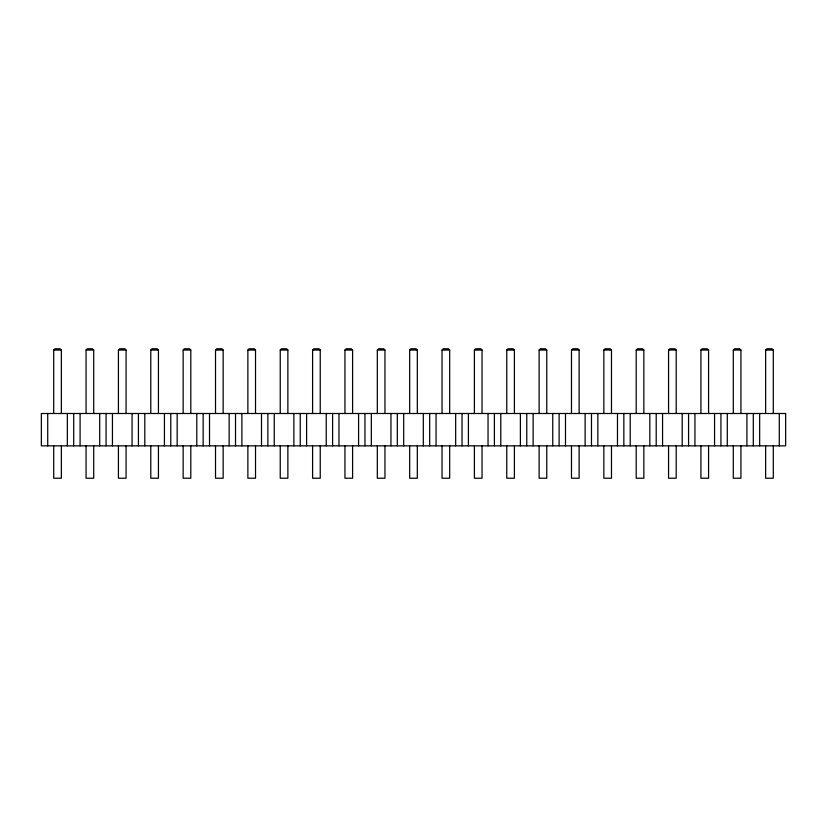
<?xml version="1.0" encoding="UTF-8"?>
<svg xmlns="http://www.w3.org/2000/svg" width="827" height="827" viewBox="0 0 827 827"><rect width="100%" height="100%" fill="white"/><g stroke="black" fill="none" stroke-linecap="round" stroke-linejoin="round"><path stroke-width="1.24" d="M53.703 413.5L53.703 350.048L54.985 348.777L60.082 348.777L61.353 350.048L61.353 413.5M86.07 413.5L86.07 350.048L87.342 348.777L92.438 348.777L93.709 350.048L93.709 413.5M118.426 413.5L118.426 350.048L119.708 348.777L124.805 348.777L126.076 350.048L126.076 413.5M150.793 413.5L150.793 350.048L152.065 348.777L157.161 348.777L158.433 350.048L158.433 413.5M183.149 413.5L183.149 350.048L184.421 348.777L189.517 348.777L190.799 350.048L190.799 413.5M215.516 413.5L215.516 350.048L216.788 348.777L221.884 348.777L223.156 350.048L223.156 413.5M247.873 413.5L247.873 350.048L249.144 348.777L254.24 348.777L255.522 350.048L255.522 413.5M280.239 413.5L280.239 350.048L281.511 348.777L286.607 348.777L287.879 350.048L287.879 413.5M312.596 413.5L312.596 350.048L313.867 348.777L318.964 348.777L320.235 350.048L320.235 413.5M344.952 413.5L344.952 350.048L346.234 348.777L351.33 348.777L352.602 350.048L352.602 413.5M377.319 413.5L377.319 350.048L378.59 348.777L383.687 348.777L384.958 350.048L384.958 413.5M409.675 413.5L409.675 350.048L410.957 348.777L416.043 348.777L417.325 350.048L417.325 413.5M442.042 413.5L442.042 350.048L443.313 348.777L448.41 348.777L449.681 350.048L449.681 413.5M474.398 413.5L474.398 350.048L475.67 348.777L480.766 348.777L482.048 350.048L482.048 413.5M506.765 413.5L506.765 350.048L508.036 348.777L513.133 348.777L514.404 350.048L514.404 413.5M539.121 413.5L539.121 350.048L540.393 348.777L545.489 348.777L546.761 350.048L546.761 413.5M571.478 413.5L571.478 350.048L572.76 348.777L577.856 348.777L579.127 350.048L579.127 413.5M603.844 413.5L603.844 350.048L605.116 348.777L610.212 348.777L611.484 350.048L611.484 413.5M636.201 413.5L636.201 350.048L637.483 348.777L642.579 348.777L643.851 350.048L643.851 413.5M668.567 413.5L668.567 350.048L669.839 348.777L674.935 348.777L676.207 350.048L676.207 413.5M700.924 413.5L700.924 350.048L702.195 348.777L707.292 348.777L708.574 350.048L708.574 413.5M733.291 413.5L733.291 350.048L734.562 348.777L739.658 348.777L740.93 350.048L740.93 413.5M765.647 413.5L765.647 350.048L766.918 348.777L772.015 348.777L773.297 350.048L773.297 413.5M53.703 350.048L61.353 350.048M86.07 350.048L93.709 350.048M118.426 350.048L126.076 350.048M150.793 350.048L158.433 350.048M183.149 350.048L190.799 350.048M215.516 350.048L223.156 350.048M247.873 350.048L255.522 350.048M280.239 350.048L287.879 350.048M312.596 350.048L320.235 350.048M344.952 350.048L352.602 350.048M377.319 350.048L384.958 350.048M409.675 350.048L417.325 350.048M442.042 350.048L449.681 350.048M474.398 350.048L482.048 350.048M506.765 350.048L514.404 350.048M539.121 350.048L546.761 350.048M571.478 350.048L579.127 350.048M603.844 350.048L611.484 350.048M636.201 350.048L643.851 350.048M668.567 350.048L676.207 350.048M700.924 350.048L708.574 350.048M733.291 350.048L740.93 350.048M765.647 350.048L773.297 350.048M779.282 413.5L779.282 445.856M773.297 445.856L773.297 478.223L765.647 478.223L765.647 445.856M759.662 413.5L759.662 445.856M753.294 413.5L753.294 445.856M746.915 413.5L746.915 445.856M740.93 445.856L740.93 478.223L733.291 478.223L733.291 445.856M727.295 413.5L727.295 445.856M720.927 413.5L720.927 445.856M714.559 413.5L714.559 445.856M708.574 445.856L708.574 478.223L700.924 478.223L700.924 445.856M694.938 413.5L694.938 445.856M688.571 413.5L688.571 445.856M682.192 413.5L682.192 445.856M676.207 445.856L676.207 478.223L668.567 478.223L668.567 445.856M662.572 413.5L662.572 445.856M656.204 413.5L656.204 445.856M649.836 413.5L649.836 445.856M643.851 445.856L643.851 478.223L636.201 478.223L636.201 445.856M630.215 413.5L630.215 445.856M623.847 413.5L623.847 445.856M617.48 413.5L617.48 445.856M611.484 445.856L611.484 478.223L603.844 478.223L603.844 445.856M597.859 413.5L597.859 445.856M591.481 413.5L591.481 445.856M585.113 413.5L585.113 445.856M579.127 445.856L579.127 478.223L571.478 478.223L571.478 445.856M565.492 413.5L565.492 445.856M559.124 413.5L559.124 445.856M552.756 413.5L552.756 445.856M546.761 445.856L546.761 478.223L539.121 478.223L539.121 445.856M533.136 413.5L533.136 445.856M526.768 413.5L526.768 445.856M520.39 413.5L520.39 445.856M514.404 445.856L514.404 478.223L506.765 478.223L506.765 445.856M500.769 413.5L500.769 445.856M494.401 413.5L494.401 445.856M488.033 413.5L488.033 445.856M482.048 445.856L482.048 478.223L474.398 478.223L474.398 445.856M468.413 413.5L468.413 445.856M462.045 413.5L462.045 445.856M455.667 413.5L455.667 445.856M449.681 445.856L449.681 478.223L442.042 478.223L442.042 445.856M436.046 413.5L436.046 445.856M429.678 413.5L429.678 445.856M423.31 413.5L423.31 445.856M417.325 445.856L417.325 478.223L409.675 478.223L409.675 445.856M403.69 413.5L403.69 445.856M397.322 413.5L397.322 445.856M390.954 413.5L390.954 445.856M384.958 445.856L384.958 478.223L377.319 478.223L377.319 445.856M371.333 413.5L371.333 445.856M364.955 413.5L364.955 445.856M358.587 413.5L358.587 445.856M352.602 445.856L352.602 478.223L344.952 478.223L344.952 445.856M338.967 413.5L338.967 445.856M332.599 413.5L332.599 445.856M326.231 413.5L326.231 445.856M320.235 445.856L320.235 478.223L312.596 478.223L312.596 445.856M306.61 413.5L306.61 445.856M300.232 413.5L300.232 445.856M293.864 413.5L293.864 445.856M287.879 445.856L287.879 478.223L280.239 478.223L280.239 445.856M274.244 413.5L274.244 445.856M267.876 413.5L267.876 445.856M261.508 413.5L261.508 445.856M255.522 445.856L255.522 478.223L247.873 478.223L247.873 445.856M241.887 413.5L241.887 445.856M235.519 413.5L235.519 445.856M229.141 413.5L229.141 445.856M223.156 445.856L223.156 478.223L215.516 478.223L215.516 445.856M209.52 413.5L209.52 445.856M203.153 413.5L203.153 445.856M196.785 413.5L196.785 445.856M190.799 445.856L190.799 478.223L183.149 478.223L183.149 445.856M177.164 413.5L177.164 445.856M170.796 413.5L170.796 445.856M164.428 413.5L164.428 445.856M158.433 445.856L158.433 478.223L150.793 478.223L150.793 445.856M144.808 413.5L144.808 445.856M138.429 413.5L138.429 445.856M132.062 413.5L132.062 445.856M126.076 445.856L126.076 478.223L118.426 478.223L118.426 445.856M112.441 413.5L112.441 445.856M106.073 413.5L106.073 445.856M99.705 413.5L99.705 445.856M93.709 445.856L93.709 478.223L86.07 478.223L86.07 445.856M80.085 413.5L80.085 445.856M73.706 413.5L73.706 445.856M67.338 413.5L67.338 445.856M61.353 445.856L61.353 478.223L53.703 478.223L53.703 445.856M47.718 413.5L47.718 445.856M785.65 413.5L41.35 413.5L41.35 445.856L785.65 445.856L785.65 413.5"/></g></svg>
